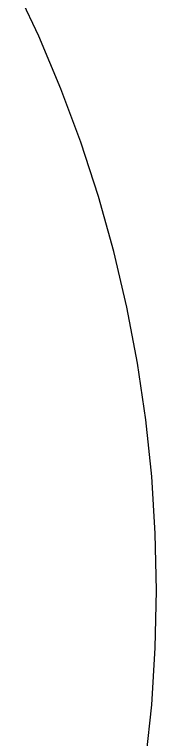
# Model space of a CAD drawing. Header units: metres. Extents: x -102 to 102, y -50 to 50.
# Drawn here: x -7.21 to -2, y -5.46 to 21.13 of the extents above; entities that cross this region are included whole.
import ezdxf

# ---------------------------------------------------------------- set-up
doc = ezdxf.new("R2010")
doc.units = ezdxf.units.M

msp = doc.modelspace()

# ---------------------------------------------------------------- linework, layer by layer
for p, q in [((-6.32274, 20.3368), (-7.21442, 22.2318)), ((-5.51118, 18.4062), (-6.32274, 20.3368)), ((-4.78119, 16.4433), (-5.51118, 18.4062)), ((-4.13403, 14.4516), (-4.78119, 16.4433)), ((-3.57085, 12.4345), (-4.13403, 14.4516)), ((-3.09262, 10.3956), (-3.57085, 12.4345)), ((-2.70021, 8.33842), (-3.09262, 10.3956)), ((-2.39427, 6.26665), (-2.70021, 8.33842)), ((-2.17537, 4.18388), (-2.39427, 6.26665)), ((-2.04387, 2.09378), (-2.17537, 4.18388)), ((-2, 0), (-2.04387, 2.09378)), ((-2.04387, -2.09378), (-2, 0)), ((-2.17537, -4.18388), (-2.04387, -2.09378)), ((-2.39427, -6.26665), (-2.17537, -4.18388))]:
    msp.add_line(p, q)

doc.saveas('drawing.dxf')
